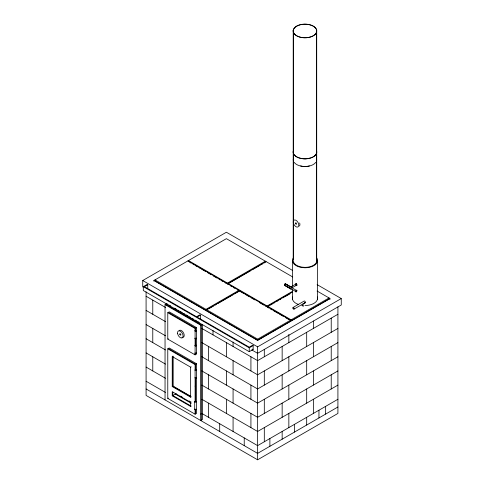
<?xml version="1.0" encoding="UTF-8"?>
<svg xmlns="http://www.w3.org/2000/svg" width="484" height="484" viewBox="0 0 484 484"><rect width="100%" height="100%" fill="white"/><g stroke="black" fill="none" stroke-linecap="round" stroke-linejoin="round"><path stroke-width="0.73" d="M285.717 284.435L285.548 283.787L285.076 283.836A0.944 0.544 -60 0 0 284.404 284.997L284.737 285.469L285.245 285.257M142.738 286.97L142.738 280.532L226.385 232.235L292.312 270.296M200.455 319.004L200.455 315.138L197.109 317.074L249.248 347.173L252.594 345.243L253.156 345.564L253.156 349.43L249.248 351.686L143.294 290.509L143.294 286.649L147.197 284.392L147.753 284.713L147.753 288.579M153.888 281.174L153.888 280.532L226.385 238.672L292.705 276.963M147.753 284.713L144.407 286.649L196.552 316.748L199.898 314.818L200.455 315.138M165.044 399.917L165.044 304.611L166.714 303.649L168.015 304.394M167.773 312.694L169.225 311.859L196.552 327.632L196.552 354.034L195.1 354.869L167.773 339.096L167.773 312.694L195.1 328.473L196.552 327.632M188.464 261.596L188.464 260.567L227.462 283.086L265.383 261.191L265.383 262.219L264.076 262.975M228.133 284.501L228.133 283.473L266.055 261.578M251.002 270.526L227.462 284.114L227.462 283.086M252.309 269.769L260.156 265.238M261.463 264.488L262.77 263.732M207.945 309.246L206.009 310.365L155.007 280.914L155.007 279.885L206.009 309.337L238.914 290.339L238.914 291.368L234.395 293.976M206.644 309.7L239.544 290.702L290.551 320.154L290.551 321.182L257.651 340.179L206.644 310.728L206.644 309.7L257.651 339.145L290.551 320.154M209.239 308.502L213.753 305.894M215.041 305.15L216.336 304.406M217.625 303.662L233.107 294.72M167.773 339.096L168.335 338.776M200.733 325.218L202.409 324.25L202.409 419.555L200.733 420.523L200.733 325.218L165.044 304.611M167.773 348.819L169.225 347.984L196.552 363.756L196.552 413.342L195.1 414.177L167.773 398.405L167.773 348.819L195.1 364.597L196.552 363.756M291.271 286.697L296.275 283.805M290.739 286.722A0.944 0.544 60 0 1 291.495 286.794A0.944 0.544 60 0 1 291.991 287.829L291.991 287.054L291.32 287.442A0.944 0.544 -60 0 1 291.991 287.829L296.946 284.967M228.133 283.473L267.132 305.985L292.626 291.265M268.989 308.09L267.688 307.34L267.688 306.305L292.536 291.961M269.092 305.882L267.132 307.013L267.132 305.985M270.399 305.126L272.359 303.994M273.666 303.238L274.979 302.488M276.939 301.357L278.246 300.6M279.552 299.844L280.859 299.088M282.819 297.956L284.132 297.2M285.439 296.444L290.013 293.806M293.068 307.461L304.218 301.024A0.944 0.544 60 0 1 305.313 301.901A0.944 0.544 60 0 1 304.696 302.615M172.794 356.224L172.794 386.232L191.198 396.856L190.642 397.176L172.237 386.553L172.237 356.545L190.642 367.168L191.198 366.848M294.012 309.101L305.168 302.657M172.237 386.553L173.018 386.105L190.787 396.36M291.108 319.827L329.029 297.938L329.029 298.967L291.108 320.862L291.108 319.827L267.688 306.305M143.294 286.649L249.248 347.821L253.156 345.564M167.773 398.405L168.335 398.078M172.794 392.07L172.794 395.507L191.198 406.13L190.642 406.451L172.237 395.827L176.194 393.474M142.738 280.532L257.615 346.853L341.262 298.561L341.262 304.999L257.615 353.296L251.74 349.902M195.1 386.105L195.657 385.778M337.917 314.273L257.615 360.634L201.846 328.436M172.237 395.827L172.237 391.707L190.642 402.331L191.198 402.01M337.917 328.436L257.615 374.804L201.846 342.605M200.733 414.08L201.29 413.759M337.917 342.605L257.615 388.967L201.846 356.769M337.917 356.769L257.615 403.136L201.846 370.938M337.917 370.938L257.615 417.299L201.846 385.107M337.917 385.107L257.615 431.468L201.846 399.27M337.917 399.27L257.615 445.631L202.258 413.675M337.917 406.996L257.615 453.363L146.083 388.967M146.083 291.767L146.083 395.41L257.615 459.8L337.917 413.439L337.917 306.814M290.648 288.603L291.144 289.063L284.429 285.185M317.111 284.616L341.262 298.561M317.062 291.029L330.112 298.561L257.615 340.415L153.888 280.532M328.993 298.561L330.112 299.203M291.991 287.054L290.648 286.286L289.983 286.667L290.563 286.722L285.409 283.745M285.245 283.763L290.63 286.867M285.076 283.836L296.898 290.66M284.404 284.997L296.226 291.822M284.495 285.33L290.987 289.075M304.69 302.615L304.962 303.069A0.944 0.544 0 0 1 303.45 303.432L303.274 303.335M187.907 260.888L238.914 290.339M189.764 262.346L191.065 263.102M193.013 264.228L194.314 264.978M195.615 265.728L197.563 266.853M198.863 267.604L200.164 268.354M201.465 269.104L206.015 271.73M207.315 272.48L211.212 274.731M213.166 275.856L217.062 278.112M219.016 279.238L220.311 279.988M221.612 280.738L222.912 281.488M224.86 282.614L226.161 283.364M230.735 286.002L232.03 286.752M233.33 287.502L234.631 288.252M237.233 289.753L243.73 293.504M245.031 294.26L249.581 296.886M250.881 297.636L254.784 299.886M259.333 302.512L263.883 305.138M265.184 305.888L266.478 306.638M270.29 308.84L272.244 309.966M273.545 310.716L278.1 313.348M279.401 314.098L283.303 316.354M285.257 317.48L289.16 319.73M252.594 349.109L253.156 349.43M169.309 305.144L170.61 305.894M174.5 308.145L176.448 309.264M177.749 310.014L179.044 310.764M180.344 311.514L182.293 312.64M183.587 313.39L184.888 314.134M186.183 314.884L188.131 316.01M189.425 316.76L190.726 317.51M192.021 318.26L193.322 319.004M195.27 320.13L196.564 320.88M197.865 321.63L199.16 322.38M165.601 304.291L201.29 324.897L201.29 420.197M146.083 296.244L165.576 307.497M168.335 312.374L195.657 328.146L195.657 330.669M146.083 310.407L165.522 321.63M146.083 324.576L165.522 335.799M168.335 348.498L195.657 364.271L195.657 370.206M146.083 338.739L165.522 349.962M146.083 352.909L165.522 364.131M146.083 367.072L165.522 378.294M180.713 396.087L182.008 396.832M189.111 400.934L190.4 401.678M175.305 394.055L191.234 403.257M146.083 381.241L165.455 392.427M293.661 257.476A12.542 7.242 0 0 0 292.487 260.537L292.911 262.413A12.542 7.242 0 0 0 301.78 267.531L305.023 267.779A12.542 7.242 0 0 0 316.391 257.476M331.225 318.133L331.225 332.302M331.225 346.465L331.225 360.634M331.225 374.804L331.225 388.967M325.647 406.354L325.647 414.08M318.956 410.22L318.956 417.946M317.564 260.537L317.564 299.675M316.705 31.829A11.828 6.83 0 0 1 297.817 36.415A11.828 6.83 0 0 1 300.382 24.678A11.828 6.83 0 0 1 316.705 31.829L316.705 262.673M316.596 31.823A11.719 6.764 0 0 1 297.884 36.367A11.719 6.764 0 0 1 300.425 24.738A11.719 6.764 0 0 1 316.596 31.823L316.596 261.16M313.378 320.983L313.378 328.436M313.378 342.605L313.378 356.769M313.378 370.938L313.378 385.107M313.378 399.27L313.378 413.439M306.687 332.302L306.687 346.465M306.687 360.634L306.687 374.804M306.687 388.967L306.687 403.136M306.687 417.299L306.687 425.031M303.087 303.789L303.087 306.65M294.417 424.383L294.417 432.109M293.34 30.129L293.34 259.466M293.231 30.123L293.231 259.454M292.487 260.537L292.487 286.129M292.487 289.892L292.487 299.675M288.845 334.402L288.845 342.605M288.845 356.769L288.845 370.938M288.845 385.107L288.845 399.27M288.845 413.439L288.845 427.602M282.154 346.465L282.154 360.634M282.154 374.804L282.154 388.967M282.154 403.136L282.154 417.299M282.154 431.468L282.154 439.194M269.884 438.552L269.884 446.278M264.306 349.315L264.306 356.769M264.306 370.938L264.306 385.107M264.306 399.27L264.306 413.439M264.306 427.602L264.306 441.771M257.651 339.145L257.651 340.179M257.615 346.853L257.615 459.8M250.924 356.769L250.924 370.938M250.924 385.107L250.924 399.27M250.924 413.439L250.924 427.602M249.248 347.821L249.248 351.686M244.232 437.905L244.232 445.631M233.076 341.994L233.076 346.465M233.076 360.634L233.076 374.804M233.076 388.967L233.076 403.136M233.076 417.299L233.076 431.468M226.385 342.605L226.385 356.769M226.385 370.938L226.385 385.107M226.385 399.27L226.385 413.439M219.694 423.742L219.694 431.468M213.002 330.403L213.002 334.88M208.537 346.465L208.537 360.634M208.537 374.804L208.537 388.967M208.537 403.136L208.537 417.299M206.009 309.337L206.009 310.365M195.657 338.879L195.657 345.594M195.657 377.623L195.657 401.296M195.657 409.422L195.657 413.856M195.1 328.473L195.1 354.869M195.1 364.597L195.1 401.617M195.1 409.004L195.1 414.177M194.707 401.696L194.707 409.422M190.642 367.168L190.642 397.176M190.642 402.331L190.642 406.451M173.018 356.097L173.018 386.105M152.775 300.104L152.775 314.273M152.775 328.436L152.775 342.605M152.775 356.769L152.775 370.938M196.177 409.192A0.786 0.454 0 0 1 195.494 409.875A0.786 0.454 0 0 1 194.81 409.192M196.329 377.447A0.786 0.454 0 0 1 196.329 378.089A0.786 0.454 0 0 1 195.209 378.089A0.786 0.454 0 0 1 195.209 377.447M317.395 296.976A12.62 7.284 0 0 1 304.968 305.525M302.996 305.434A12.62 7.284 0 0 1 301.701 305.277M298.658 304.551A12.62 7.284 0 0 1 292.542 296.976M316.451 258.771A11.828 6.83 0 0 1 305.023 267.368L301.962 267.138A11.828 6.83 0 0 1 293.6 262.304L293.195 260.537A11.828 6.83 0 0 1 293.6 258.771M296.244 283.503A0.95 0.472 66.1 0 1 296.504 283.497M295.996 285.336A1.022 0.508 66.1 0 0 296.166 285.493L296.317 285.584A1.022 0.508 66.1 0 0 296.777 285.118A1.022 0.508 66.1 0 0 296.317 283.963L296.16 283.818A1.022 0.508 66.1 0 0 295.555 284.417M296.16 283.878A0.95 0.611 53 0 1 296.91 284.985A0.95 0.611 53 0 1 296.16 285.427M316.578 151.117A11.719 6.764 0 0 1 308.066 158.564A11.719 6.764 0 0 1 294.169 154.656M293.358 152.956A11.719 6.764 0 0 1 293.34 151.19M316.687 151.111A11.828 6.83 0 0 1 305.035 158.867A11.828 6.83 0 0 1 293.231 151.177M309.47 158.214A11.61 6.703 0 0 1 300.582 158.244M293.467 152.944A11.61 6.703 0 0 1 293.455 151.196L293.455 158.921A11.61 6.703 0 0 0 293.467 160.676M316.469 151.123A11.61 6.703 0 0 1 316.488 152.877L316.488 160.603A11.61 6.703 0 0 0 316.469 158.855M309.47 165.939A11.61 6.703 0 0 1 300.582 165.97M315.822 162.322A11.719 6.764 0 0 1 305.035 166.526A11.719 6.764 0 0 1 294.169 162.388M293.358 160.682A11.719 6.764 0 0 1 293.34 158.915M316.578 158.843A11.719 6.764 0 0 1 316.596 160.609M299.656 222.985A3.945 2.275 60 0 1 299.408 226.046M179.159 330.614A3.945 2.275 60 0 1 183.793 333.416A3.945 2.275 60 0 1 181.917 337.233M196.214 338.128A0.786 0.454 0 0 1 196.165 338.8A0.786 0.454 0 0 1 195.01 338.715A0.786 0.454 0 0 1 195.264 338.056M196.214 352.939A0.786 0.454 0 0 1 196.165 353.61A0.786 0.454 0 0 1 195.01 353.526A0.786 0.454 0 0 1 195.264 352.866M293.068 308.556L292.959 308.332A0.944 0.544 60 0 1 293.479 307.479A0.944 0.544 60 0 1 294.169 308.907A0.944 0.544 60 0 1 293.068 308.556M194.937 402.016A0.786 0.454 0 0 0 196.256 401.811A0.786 0.454 0 0 0 195.294 401.254A0.786 0.454 0 0 0 194.937 402.016M195.209 370.363A0.786 0.454 0 0 0 196.534 370.157A0.786 0.454 0 0 0 195.566 369.601A0.786 0.454 0 0 0 195.209 370.363M296.402 291.695A0.944 0.544 -60 0 0 296.698 290.231A0.944 0.544 -60 0 0 295.579 291.223A0.944 0.544 -60 0 0 296.402 291.695M295.464 223.318A0.786 0.454 60 0 0 296.371 224.225A0.786 0.454 60 0 0 296.202 223.033A0.786 0.454 60 0 0 295.464 223.318M293.268 222.495A3.945 2.275 60 0 0 297.799 227.026A3.945 2.275 60 0 0 296.97 221.055A3.945 2.275 60 0 0 293.268 222.495M179.776 334.22A0.786 0.454 60 0 0 180.683 335.128A0.786 0.454 60 0 0 180.514 333.93A0.786 0.454 60 0 0 179.776 334.22M177.574 333.397A3.945 2.275 60 0 0 182.111 337.929A3.945 2.275 60 0 0 181.282 331.957A3.945 2.275 60 0 0 177.574 333.397M195.1 331.044A0.786 0.454 0 0 0 196.419 330.844A0.786 0.454 0 0 0 195.451 330.282A0.786 0.454 0 0 0 195.1 331.044M195.264 345.927A0.786 0.454 0 0 0 196.45 345.534A0.786 0.454 0 0 0 195.264 345.14A0.786 0.454 0 0 0 195.264 345.927"/></g></svg>
